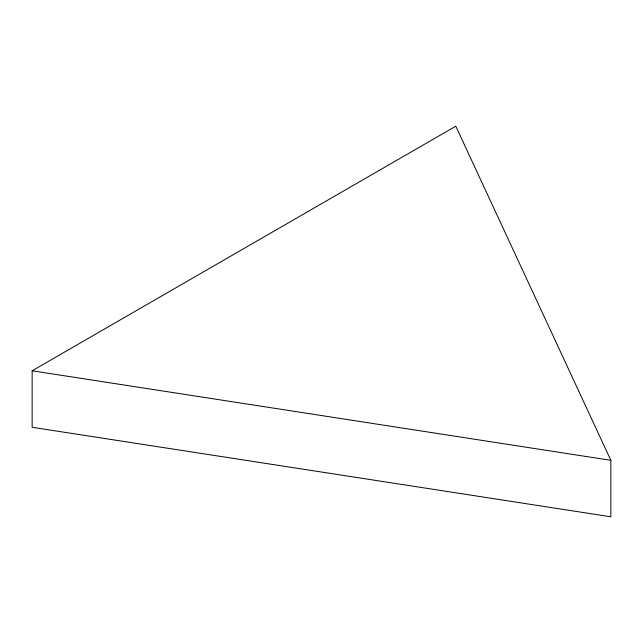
<?xml version="1.0" encoding="UTF-8"?>
<svg xmlns="http://www.w3.org/2000/svg" width="643" height="643" viewBox="0 0 643 643"><rect width="100%" height="100%" fill="white"/><g stroke="black" fill="none" stroke-linecap="round" stroke-linejoin="round"><path stroke-width="0.96" d="M32.15 370.786L455.791 126.205L610.85 460.316L610.85 516.795L32.15 427.274L32.15 370.786L610.85 460.316"/></g></svg>
